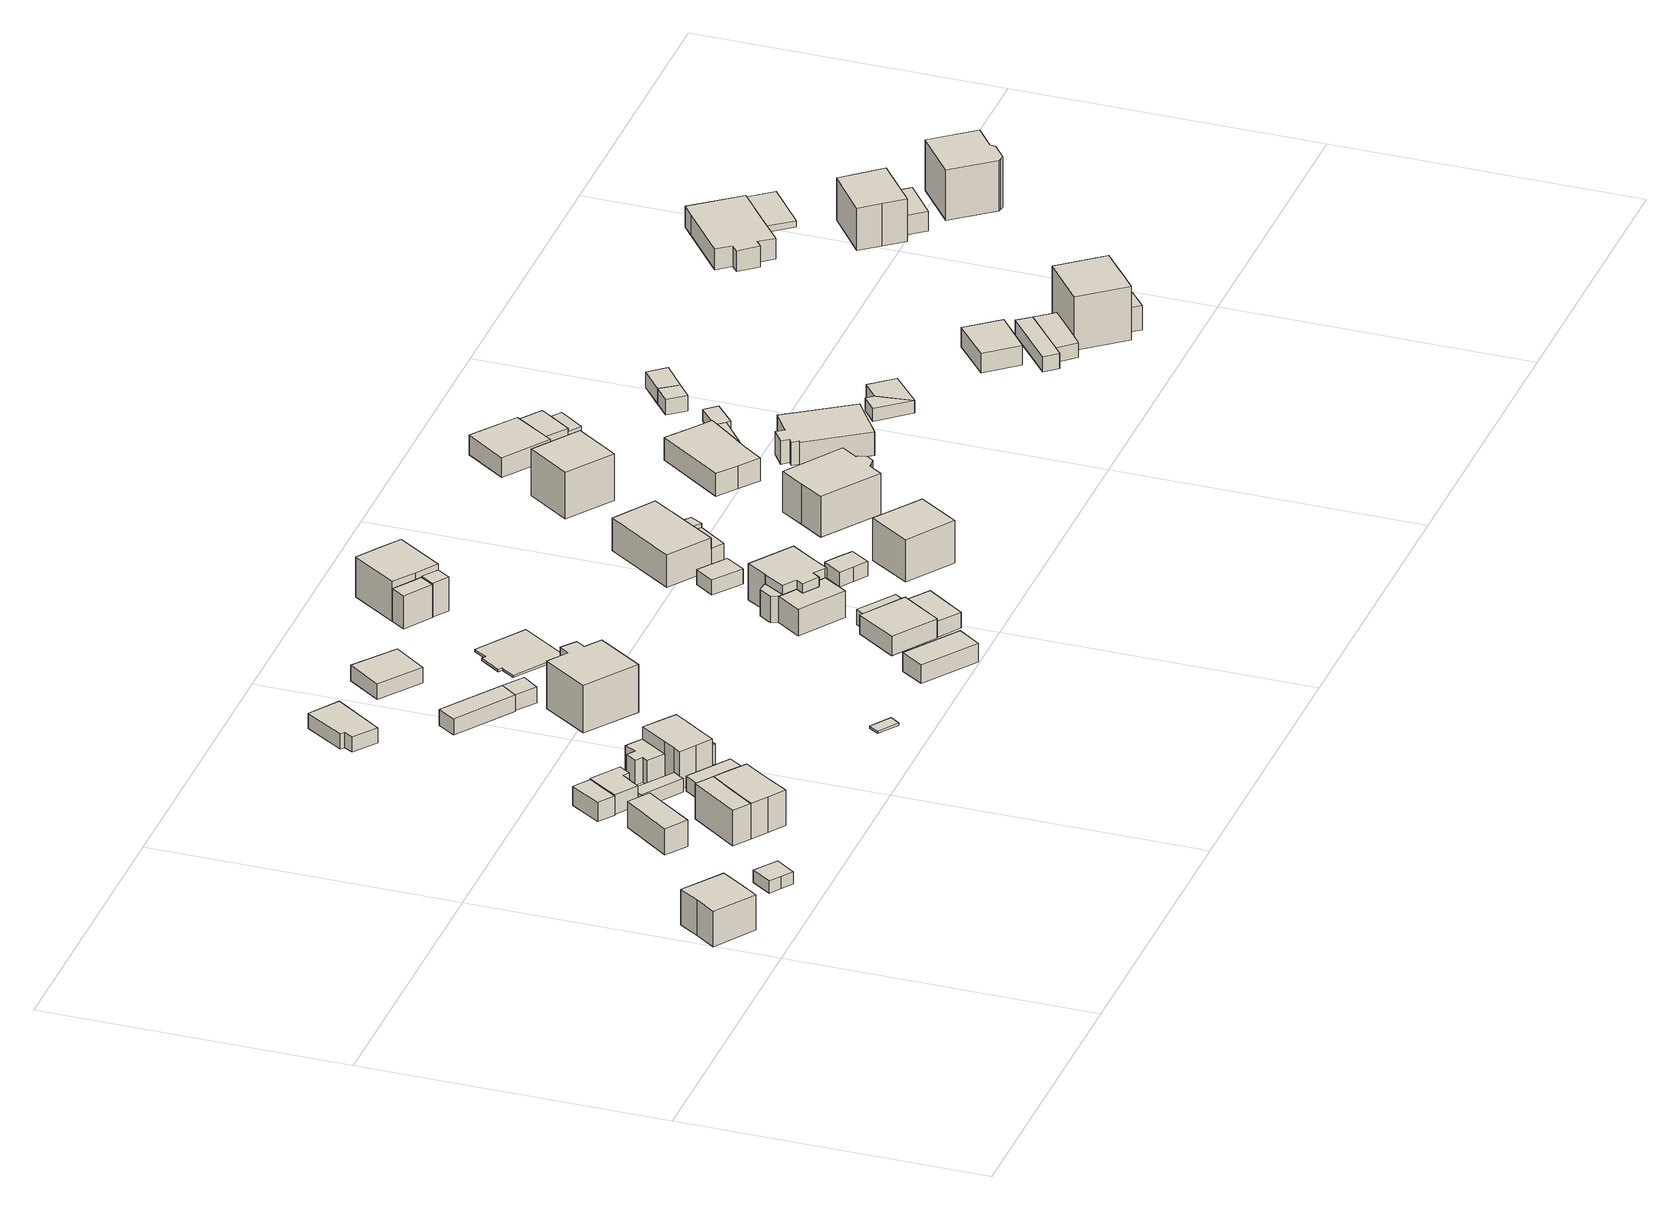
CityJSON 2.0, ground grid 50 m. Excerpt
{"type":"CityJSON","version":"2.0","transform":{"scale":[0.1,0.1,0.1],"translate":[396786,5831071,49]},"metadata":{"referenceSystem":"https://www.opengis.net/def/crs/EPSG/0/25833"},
"CityObjects":{
"building1":{"type":"Building","attributes":{"Gemeindeschluessel":"11000003","BezugspunktDach":"2200","function":"31001_1010","measuredHeight":8.19,"storeysAboveGround":1},"address":[{"country":"Germany","locality":"Berlin","thoroughfareNumber":"36A","thoroughfareName":"Hubertusdamm"}],"geometry":[{"type":"Solid","lod":"1","boundaries":[[[[0,1,2,3,4,5]],[[6,7,8,9,10,11]],[[6,11,5,4]],[[7,6,4,3]],[[8,7,3,2]],[[9,8,2,1]],[[10,9,1,0]],[[11,10,0,5]]]]}]},
"building2":{"type":"Building","attributes":{"Gemeindeschluessel":"11000003","BezugspunktDach":"2200","function":"31001_2723","measuredHeight":2.93,"storeysAboveGround":1},"address":[{"country":"Germany","locality":"Berlin","thoroughfareNumber":"36 (1)","thoroughfareName":"Hubertusdamm"}],"geometry":[{"type":"Solid","lod":"1","boundaries":[[[[12,13,14,15,16,17]],[[18,19,20,21,22,23]],[[18,23,17,16]],[[19,18,16,15]],[[20,19,15,14]],[[21,20,14,13]],[[22,21,13,12]],[[23,22,12,17]]]]}]},
"building3":{"type":"Building","attributes":{"Gemeindeschluessel":"11000003","BezugspunktDach":"2200","function":"31001_2723","measuredHeight":4.45,"storeysAboveGround":1},"address":[{"country":"Germany","locality":"Berlin","thoroughfareNumber":"35 (1)","thoroughfareName":"Hubertusdamm"}],"geometry":[{"type":"Solid","lod":"1","boundaries":[[[[24,25,26,27]],[[28,29,30,31]],[[28,31,27,26]],[[29,28,26,25]],[[30,29,25,24]],[[31,30,24,27]]]]}]},
"building4":{"type":"Building","attributes":{"Gemeindeschluessel":"11000003","function":"31001_1010"},"address":[{"country":"Germany","locality":"Berlin","thoroughfareNumber":"35","thoroughfareName":"Hubertusdamm"}],"children":["building4-1","building4-2","building4-3"]},
"building4-1":{"type":"BuildingPart","attributes":{"BezugspunktDach":"2200","measuredHeight":6.8,"storeysAboveGround":2},"parents":["building4"],"geometry":[{"type":"MultiSurface","lod":"1","boundaries":[[[32,33,34,35,36,37,38,39]],[[40,41,42,43,44,45,46,47]],[[48,39,38]],[[41,40,38,37]],[[42,41,37,36]],[[43,42,36,35]],[[49,50,35,34]],[[44,43,51,52,53]],[[45,44,34,33]],[[46,45,33,32]],[[47,46,32,39]],[[54,48,38,40]],[[54,47,39,48]],[[53,52,51,50,49]]]}]},
"building4-2":{"type":"BuildingPart","attributes":{"BezugspunktDach":"2200","measuredHeight":4.55,"storeysAboveGround":2},"parents":["building4"],"geometry":[{"type":"Solid","lod":"1","boundaries":[[[[55,56,57,50,49]],[[51,58,59,60,52]],[[58,51,50,57]],[[59,58,57,56]],[[60,59,56,55]],[[52,60,55,49]],[[52,49,50,51]]]]}]},
"building4-3":{"type":"BuildingPart","attributes":{"BezugspunktDach":"2200","measuredHeight":6.82,"storeysAboveGround":2},"parents":["building4"],"geometry":[{"type":"MultiSurface","lod":"1","boundaries":[[[39,48,38,61,62]],[[63,40,54,47,64]],[[63,64,62,61]],[[40,63,61,38]],[[54,48,54,47]],[[64,47,39,62]],[[54,40,38,48]],[[47,54,48,39,65]]]}]},
"building5":{"type":"Building","attributes":{"Gemeindeschluessel":"11000003","BezugspunktDach":"2200","function":"51009_1610","measuredHeight":3.72,"storeysAboveGround":0},"address":[{"country":"Germany","locality":"Berlin"}],"geometry":[{"type":"Solid","lod":"1","boundaries":[[[[66,67,68,69,70]],[[71,72,73,74,75]],[[71,75,70,69]],[[72,71,69,68]],[[73,72,68,67]],[[74,73,67,66]],[[75,74,66,70]]]]}]},
"building6":{"type":"Building","attributes":{"Gemeindeschluessel":"11000003","function":"31001_2723"},"address":[{"country":"Germany","locality":"Berlin","thoroughfareNumber":"34 (1)","thoroughfareName":"Hubertusdamm"}],"children":["building6-1","building6-2"]},
"building6-1":{"type":"BuildingPart","attributes":{"BezugspunktDach":"2200","measuredHeight":4.02,"storeysAboveGround":1},"parents":["building6"],"geometry":[{"type":"Solid","lod":"1","boundaries":[[[[76,77,78,79,80,81,82,83]],[[84,85,86,87,88,89,90,91]],[[84,91,83,82]],[[85,84,82,81]],[[86,85,81,80]],[[87,86,80,79]],[[88,87,79,78]],[[89,88,78,77]],[[90,92,93,89,77,76]],[[91,90,76,83]],[[89,93,92,90]]]]}]},
"building6-2":{"type":"BuildingPart","attributes":{"BezugspunktDach":"2200","measuredHeight":2.3,"storeysAboveGround":1},"parents":["building6"],"geometry":[{"type":"Solid","lod":"1","boundaries":[[[[94,95,96,93,92,97]],[[90,89,98,99,100,101]],[[90,101,97,92]],[[98,89,93,96]],[[99,98,96,95]],[[100,99,95,94]],[[101,100,94,97]],[[92,93,89,90]]]]}]},
"building7":{"type":"Building","attributes":{"Gemeindeschluessel":"11000003","BezugspunktDach":"2200","function":"31001_2463","measuredHeight":2.61,"storeysAboveGround":1},"address":[{"country":"Germany","locality":"Berlin","thoroughfareNumber":"34 (2)","thoroughfareName":"Hubertusdamm"}],"geometry":[{"type":"Solid","lod":"1","boundaries":[[[[102,103,104,105]],[[106,107,108,109]],[[106,109,105,104]],[[107,106,104,103]],[[108,107,103,102]],[[109,108,102,105]]]]}]},
"building8":{"type":"Building","attributes":{"Gemeindeschluessel":"11000003","function":"31001_1010"},"address":[{"country":"Germany","locality":"Berlin","thoroughfareNumber":"34","thoroughfareName":"Hubertusdamm"}],"children":["building8-1","building8-2","building8-3"]},
"building8-1":{"type":"BuildingPart","attributes":{"BezugspunktDach":"2200","measuredHeight":7.82,"storeysAboveGround":2},"parents":["building8"],"geometry":[{"type":"MultiSurface","lod":"1","boundaries":[[[110,111,112,113,114,115,116,117,118,119]],[[98,120,121,122,123,124,125,126,127,99]],[[98,99,119,118]],[[120,98,118,117]],[[121,120,128,129,130,131,132,117,116]],[[122,121,116,115]],[[123,122,115,114]],[[124,123,114,113]],[[125,124,133,134,135,136,113,112]],[[126,125,112,111]],[[127,126,111,110]],[[99,127,110,119]],[[132,131,130,129,128]],[[136,135,134,133]]]}]},
"building8-2":{"type":"BuildingPart","attributes":{"BezugspunktDach":"2200","measuredHeight":4.36,"storeysAboveGround":2},"parents":["building8"],"geometry":[{"type":"Solid","lod":"1","boundaries":[[[[137,138,131,130,139,140,141,142]],[[143,144,145,129,128,146,147,148]],[[143,148,142,141]],[[144,143,141,140]],[[145,144,140,139]],[[129,145,139,130]],[[146,128,131,138]],[[147,146,138,137]],[[148,147,137,142]],[[128,129,130,131]]]]}]},
"building8-3":{"type":"BuildingPart","attributes":{"BezugspunktDach":"2200","measuredHeight":3.38,"storeysAboveGround":2},"parents":["building8"],"geometry":[{"type":"Solid","lod":"1","boundaries":[[[[149,150,136,135]],[[133,151,152,134]],[[151,133,136,150]],[[152,151,150,149]],[[134,152,149,135]],[[134,135,136,133]]]]}]},
"building9":{"type":"Building","attributes":{"Gemeindeschluessel":"11000003","BezugspunktDach":"2200","function":"31001_2723","measuredHeight":2.65,"storeysAboveGround":1},"address":[{"country":"Germany","locality":"Berlin","thoroughfareNumber":"32 (1)","thoroughfareName":"Hubertusdamm"}],"geometry":[{"type":"Solid","lod":"1","boundaries":[[[[153,154,155,156,157,158]],[[159,160,161,162,163,164]],[[159,164,158,157]],[[160,159,157,156]],[[161,160,156,155]],[[162,161,155,154]],[[163,162,154,153]],[[164,163,153,158]]]]}]},
"building10":{"type":"Building","attributes":{"Gemeindeschluessel":"11000003","BezugspunktDach":"2200","function":"31001_2463","measuredHeight":2.79,"storeysAboveGround":1},"address":[{"country":"Germany","locality":"Berlin","thoroughfareNumber":"33 (1)","thoroughfareName":"Hubertusdamm"}],"geometry":[{"type":"Solid","lod":"1","boundaries":[[[[165,166,167,168]],[[169,170,171,172]],[[169,172,168,167]],[[170,169,167,166]],[[171,170,166,165]],[[172,171,165,168]]]]}]},
"building11":{"type":"Building","attributes":{"Gemeindeschluessel":"11000003","BezugspunktDach":"2200","function":"51009_1610","measuredHeight":0.41,"storeysAboveGround":0},"address":[{"country":"Germany","locality":"Berlin"}],"geometry":[{"type":"Solid","lod":"1","boundaries":[[[[173,174,175,176]],[[177,178,179,180]],[[177,180,176,175]],[[178,177,175,174]],[[179,178,174,173]],[[180,179,173,176]]]]}]},
"building12":{"type":"Building","attributes":{"Gemeindeschluessel":"11000003","BezugspunktDach":"2200","function":"31001_1010","measuredHeight":10.11,"storeysAboveGround":2},"address":[{"country":"Germany","locality":"Berlin","thoroughfareNumber":"33","thoroughfareName":"Hubertusdamm"}],"geometry":[{"type":"Solid","lod":"1","boundaries":[[[[181,182,183,184,185,186,187,188]],[[189,190,191,192,193,194,195,196]],[[189,196,188,187]],[[190,189,187,186]],[[191,190,186,185]],[[192,191,185,184]],[[193,192,184,183]],[[194,193,183,182]],[[195,194,182,181]],[[196,195,181,188]]]]}]},
"building13":{"type":"Building","attributes":{"Gemeindeschluessel":"11000003","BezugspunktDach":"2200","function":"51009_1610","measuredHeight":2.62,"storeysAboveGround":0},"address":[{"country":"Germany","locality":"Berlin"}],"geometry":[{"type":"Solid","lod":"1","boundaries":[[[[197,198,166,165]],[[199,200,201,202]],[[199,202,165,166]],[[200,199,166,198]],[[201,200,198,197]],[[202,201,197,165]]]]}]},
"building14":{"type":"Building","attributes":{"Gemeindeschluessel":"11000003","BezugspunktDach":"2200","function":"31001_1010","measuredHeight":2.71,"storeysAboveGround":1},"address":[{"country":"Germany","locality":"Berlin","thoroughfareNumber":"32 (2)","thoroughfareName":"Hubertusdamm"}],"geometry":[{"type":"Solid","lod":"1","boundaries":[[[[203,204,205,206]],[[207,208,209,210]],[[207,210,206,205]],[[208,207,205,204]],[[209,208,204,203]],[[210,209,203,206]]]]}]},
"building15":{"type":"Building","attributes":{"Gemeindeschluessel":"11000003","BezugspunktDach":"2200","function":"31001_2463","measuredHeight":3.93,"storeysAboveGround":1},"address":[{"country":"Germany","locality":"Berlin","thoroughfareNumber":"25 (1)","thoroughfareName":"Hubertusdamm"}],"geometry":[{"type":"Solid","lod":"1","boundaries":[[[[211,212,213,214]],[[215,216,217,218]],[[215,218,214,213]],[[216,215,213,212]],[[217,216,212,211]],[[218,217,211,214]]]]}]},
"building16":{"type":"Building","attributes":{"Gemeindeschluessel":"11000003","BezugspunktDach":"2200","function":"31001_1010","measuredHeight":0.441,"storeysAboveGround":2},"address":[{"country":"Germany","locality":"Berlin","thoroughfareNumber":"32","thoroughfareName":"Hubertusdamm"}],"geometry":[{"type":"Solid","lod":"1","boundaries":[[[[219,220,221,222,223,224,225,226]],[[227,228,229,230,231,232,233,234]],[[227,234,226,225]],[[228,227,225,224]],[[229,228,224,223]],[[230,229,223,222]],[[231,230,222,221]],[[232,231,221,220]],[[233,232,220,219]],[[234,233,219,226]]]]}]},
"building17":{"type":"Building","attributes":{"Gemeindeschluessel":"11000003","BezugspunktDach":"2200","function":"31001_1010","measuredHeight":3.74,"storeysAboveGround":1},"address":[{"country":"Germany","locality":"Berlin","thoroughfareNumber":"25","thoroughfareName":"Hubertusdamm"}],"geometry":[{"type":"Solid","lod":"1","boundaries":[[[[235,236,237,238]],[[239,240,241,242]],[[239,242,238,237]],[[240,239,237,236]],[[241,240,236,235]],[[242,241,235,238]]]]}]},
"building18":{"type":"Building","attributes":{"Gemeindeschluessel":"11000003","BezugspunktDach":"2200","function":"51009_1610","measuredHeight":2.72,"storeysAboveGround":0},"address":[{"country":"Germany","locality":"Berlin"}],"geometry":[{"type":"Solid","lod":"1","boundaries":[[[[243,244,245,246]],[[247,248,249,250]],[[247,250,246,245]],[[248,247,245,244]],[[249,248,244,243]],[[250,249,243,246]]]]}]},
"building19":{"type":"Building","attributes":{"Gemeindeschluessel":"11000003","BezugspunktDach":"2200","function":"31001_2723","measuredHeight":2.83,"storeysAboveGround":1},"address":[{"country":"Germany","locality":"Berlin","thoroughfareNumber":"25 (2)","thoroughfareName":"Hubertusdamm"}],"geometry":[{"type":"Solid","lod":"1","boundaries":[[[[251,252,253,254,255]],[[256,257,258,247,259]],[[256,259,255,254]],[[257,256,254,253]],[[258,257,253,252]],[[247,258,252,251]],[[259,247,251,255]]]]}]},
"building20":{"type":"Building","attributes":{"Gemeindeschluessel":"11000003","BezugspunktDach":"2200","function":"51009_1610","measuredHeight":5.78,"storeysAboveGround":0},"address":[{"country":"Germany","locality":"Berlin"}],"geometry":[{"type":"Solid","lod":"1","boundaries":[[[[260,261,262,263]],[[264,265,266,267]],[[264,267,263,262]],[[265,264,262,261]],[[266,265,261,260]],[[267,266,260,263]]]]}]},
"building21":{"type":"Building","attributes":{"Gemeindeschluessel":"11000003","function":"31001_1010"},"address":[{"country":"Germany","locality":"Berlin","thoroughfareNumber":"31","thoroughfareName":"Hubertusdamm"}],"children":["building21-1","building21-2"]},
"building21-1":{"type":"BuildingPart","attributes":{"BezugspunktDach":"2200","measuredHeight":8.06,"storeysAboveGround":2},"parents":["building21"],"geometry":[{"type":"MultiSurface","lod":"1","boundaries":[[[268,269,270,271,272,273]],[[274,275,276,277,278,279]],[[274,279,273,272]],[[275,274,272,271]],[[276,275,271,270]],[[277,276,270,269]],[[280,281,282,277,269,268]],[[283,280,278,268,273]],[[278,282,281,280]],[[279,284,278,280,283]]]}]},
"building21-2":{"type":"BuildingPart","attributes":{"BezugspunktDach":"2200","measuredHeight":5.63,"storeysAboveGround":2},"parents":["building21"],"geometry":[{"type":"MultiSurface","lod":"1","boundaries":[[[285,281,283,286]],[[279,282,287,288]],[[279,288,286,283]],[[279,278,282]],[[287,282,281,285]],[[288,287,285,286]],[[282,278,280,281]],[[280,278,279,283]]]}]},
"building22":{"type":"Building","attributes":{"Gemeindeschluessel":"11000003","function":"31001_1010"},"address":[{"country":"Germany","locality":"Berlin","thoroughfareNumber":"26","thoroughfareName":"Hubertusdamm"}],"children":["building22-1","building22-2","building22-3"]},
"building22-1":{"type":"BuildingPart","attributes":{"BezugspunktDach":"2200","measuredHeight":8.29,"storeysAboveGround":2},"parents":["building22"],"geometry":[{"type":"MultiSurface","lod":"1","boundaries":[[[289,290,291,292,293,294,295,296,297,298,299,300]],[[301,302,303,304,305,306,307,308,309,310,311,312]],[[313,314,315,300,299]],[[302,301,299,298]],[[303,302,298,297]],[[304,303,297,296]],[[305,304,296,295]],[[306,305,295,294]],[[307,306,294,293]],[[316,317,318,293,292]],[[319,316,308,309,308,292,291]],[[320,321,319,322,291,290]],[[323,321,290,289]],[[312,311,312,315,323,289,300]],[[301,312,315,314,313]],[[308,307,318,317,316]],[[309,308,316,319]],[[310,309,322,319,321,320]],[[311,310,321,323]],[[323,315,312,311]]]}]},
"building22-2":{"type":"BuildingPart","attributes":{"BezugspunktDach":"2200","measuredHeight":4.64,"storeysAboveGround":2},"parents":["building22"],"geometry":[{"type":"MultiSurface","lod":"1","boundaries":[[[324,317,316,319,321,323,315,325,326,327]],[[328,329,312,311,310,309,308,307,330,331]],[[328,331,327,326]],[[330,307,317,324]],[[331,330,324,327]],[[329,328,326,325]],[[325,315,312,329]],[[311,312,315,323,332]],[[310,311,323,321]],[[333,309,310,321,319]],[[309,319,316,308]],[[307,308,316,317,334]]]}]},
"building22-3":{"type":"BuildingPart","attributes":{"BezugspunktDach":"2200","measuredHeight":4.63,"storeysAboveGround":2},"parents":["building22"],"geometry":[{"type":"MultiSurface","lod":"1","boundaries":[[[326,325,315,314,335,336,337]],[[338,339,301,312,329,328,340]],[[338,340,337,336]],[[339,338,336,335]],[[301,339,335,314]],[[340,328,326,337]],[[312,301,314,315]],[[329,312,315,325,341]],[[328,329,325,326]]]}]},
"building23":{"type":"Building","attributes":{"Gemeindeschluessel":"11000003","BezugspunktDach":"2200","function":"51009_1611","measuredHeight":2.62,"storeysAboveGround":0},"address":[{"country":"Germany","locality":"Berlin"}],"geometry":[{"type":"Solid","lod":"1","boundaries":[[[[342,343,344,345]],[[346,347,348,349]],[[346,349,345,344]],[[347,346,344,343]],[[348,347,343,342]],[[349,348,342,345]]]]}]},
"building24":{"type":"Building","attributes":{"Gemeindeschluessel":"11000003","BezugspunktDach":"2200","function":"51009_1611","measuredHeight":3.69,"storeysAboveGround":0},"address":[{"country":"Germany","locality":"Berlin"}],"geometry":[{"type":"Solid","lod":"1","boundaries":[[[[350,351,352,353,354,355]],[[356,357,358,359,360,361]],[[356,361,355,354]],[[357,356,354,353]],[[358,357,353,352]],[[359,358,352,351]],[[360,359,351,350]],[[361,360,350,355]]]]}]},
"building25":{"type":"Building","attributes":{"Gemeindeschluessel":"11000003","function":"31001_1010"},"address":[{"country":"Germany","locality":"Berlin","thoroughfareNumber":"27A","thoroughfareName":"Hubertusdamm"}],"children":["building25-1","building25-2"]},
"building25-1":{"type":"BuildingPart","attributes":{"BezugspunktDach":"2200","measuredHeight":7.31,"storeysAboveGround":1},"parents":["building25"],"geometry":[{"type":"MultiSurface","lod":"1","boundaries":[[[362,363,364,365,366]],[[367,368,369,370,371]],[[367,371,366,365]],[[368,367,365,364]],[[369,368,364,363]],[[372,373,363,362]],[[371,370,362,366]],[[374,370,369,373,372]]]}]},
"building25-2":{"type":"BuildingPart","attributes":{"BezugspunktDach":"2200","measuredHeight":3.73,"storeysAboveGround":1},"parents":["building25"],"geometry":[{"type":"MultiSurface","lod":"1","boundaries":[[[375,376,373,372]],[[369,377,378,370]],[[377,369,373,376]],[[378,377,376,375]],[[370,378,375,372]],[[369,370,372,373,379]]]}]},
"building26":{"type":"Building","attributes":{"Gemeindeschluessel":"11000003","BezugspunktDach":"2200","function":"31001_1010","measuredHeight":8.35,"storeysAboveGround":1},"address":[{"country":"Germany","locality":"Berlin","thoroughfareNumber":"26A","thoroughfareName":"Hubertusdamm"}],"geometry":[{"type":"Solid","lod":"1","boundaries":[[[[380,381,382,383]],[[384,385,386,387]],[[384,387,383,382]],[[385,384,382,381]],[[386,385,381,380]],[[387,386,380,383]]]]}]},
"building27":{"type":"Building","attributes":{"Gemeindeschluessel":"11000003","BezugspunktDach":"2200","function":"51009_1610","measuredHeight":5.74,"storeysAboveGround":0},"address":[{"country":"Germany","locality":"Berlin"}],"geometry":[{"type":"Solid","lod":"1","boundaries":[[[[388,389,390,391,392]],[[393,394,395,396,397]],[[393,397,392,391]],[[394,393,391,390]],[[395,394,390,389]],[[396,395,389,388]],[[397,396,388,392]]]]}]},
"building28":{"type":"Building","attributes":{"Gemeindeschluessel":"11000003","BezugspunktDach":"2200","function":"31001_1010","measuredHeight":9.66,"storeysAboveGround":1},"address":[{"country":"Germany","locality":"Berlin","thoroughfareNumber":"27B","thoroughfareName":"Hubertusdamm"}],"geometry":[{"type":"Solid","lod":"1","boundaries":[[[[398,399,400,401,402,403,404,405,406,407,408,409]],[[410,411,412,413,414,415,416,417,418,419,420,421]],[[410,421,409,408]],[[411,410,408,407]],[[412,411,407,406]],[[413,412,406,405]],[[414,413,405,404]],[[415,414,404,403]],[[416,415,403,402]],[[417,416,402,401]],[[418,417,401,400]],[[419,418,400,399]],[[420,419,399,398]],[[421,420,398,409]]]]}]},
"building29":{"type":"Building","attributes":{"Gemeindeschluessel":"11000003","BezugspunktDach":"2200","function":"31001_1010","measuredHeight":8.95,"storeysAboveGround":2},"address":[{"country":"Germany","locality":"Berlin","thoroughfareNumber":"28A","thoroughfareName":"Hubertusdamm"}],"geometry":[{"type":"Solid","lod":"1","boundaries":[[[[422,423,424,425]],[[426,427,428,429]],[[426,429,425,424]],[[427,426,424,423]],[[428,427,423,422]],[[429,428,422,425]]]]}]},
"building30":{"type":"Building","attributes":{"Gemeindeschluessel":"11000003","BezugspunktDach":"2200","function":"31001_1010","measuredHeight":4.61,"storeysAboveGround":1},"address":[{"country":"Germany","locality":"Berlin","thoroughfareNumber":"28","thoroughfareName":"Hubertusdamm"}],"geometry":[{"type":"Solid","lod":"1","boundaries":[[[[430,431,432,433,434,435,436,437]],[[438,439,440,441,442,443,444,445]],[[438,445,437,436]],[[439,438,436,435]],[[440,439,435,434]],[[441,440,434,433]],[[442,441,433,432]],[[443,442,432,431]],[[444,443,431,430]],[[445,444,430,437]]]]}]},
"building31":{"type":"Building","attributes":{"Gemeindeschluessel":"11000003","function":"31001_1010"},"address":[{"country":"Germany","locality":"Berlin","thoroughfareNumber":"26","thoroughfareName":"Schönerlinder Weg"}],"children":["building31-1","building31-2","building31-3"]},
"building31-1":{"type":"BuildingPart","attributes":{"BezugspunktDach":"2200","measuredHeight":3.94,"storeysAboveGround":1},"parents":["building31"],"geometry":[{"type":"MultiSurface","lod":"1","boundaries":[[[446,447,448,449]],[[450,451,452,453]],[[450,453,449,448]],[[451,450,448,447]],[[452,454,455,456,457,458,457,459,451,447,446]],[[453,452,446,449]],[[460,457,456,455,454]],[[460,451,459,457,458]]]}]},
"building31-2":{"type":"BuildingPart","attributes":{"BezugspunktDach":"2200","measuredHeight":2.49,"storeysAboveGround":1},"parents":["building31"],"geometry":[{"type":"MultiSurface","lod":"1","boundaries":[[[461,462,463,464]],[[465,466,467,468]],[[466,465,463,462]],[[467,466,462,461]],[[468,467,461,464]],[[465,469,470,463]],[[468,464,470,469]]]}]},
"building31-3":{"type":"BuildingPart","attributes":{"BezugspunktDach":"2200","measuredHeight":3.67,"storeysAboveGround":1},"parents":["building31"],"geometry":[{"type":"MultiSurface","lod":"1","boundaries":[[[471,472,473,459,457,456]],[[460,451,474,469,468,455]],[[474,451,459,473]],[[470,463,465,474,473,472]],[[468,464,470,469,472,471]],[[455,468,471,456]],[[460,455,456,457]],[[451,460,457,459]],[[469,465,463,470]],[[469,470,464,468]]]}]},
"building32":{"type":"Building","attributes":{"Gemeindeschluessel":"11000003","BezugspunktDach":"2200","function":"31001_2723","measuredHeight":2.13,"storeysAboveGround":1},"address":[{"country":"Germany","locality":"Berlin","thoroughfareNumber":"28 (2)","thoroughfareName":"Hubertusdamm"}],"geometry":[{"type":"Solid","lod":"1","boundaries":[[[[475,476,477,478,479,480,481]],[[482,483,484,485,486,487,488]],[[482,488,481,480]],[[483,482,480,479]],[[484,483,479,478]],[[485,484,478,477]],[[486,485,477,476]],[[487,486,476,475]],[[488,487,475,481]]]]}]},
"building33":{"type":"Building","attributes":{"Gemeindeschluessel":"11000003","BezugspunktDach":"2200","function":"31001_1010","measuredHeight":4.42,"storeysAboveGround":1},"address":[{"country":"Germany","locality":"Berlin","thoroughfareNumber":"28","thoroughfareName":"Schönerlinder Weg"}],"geometry":[{"type":"Solid","lod":"1","boundaries":[[[[489,490,491,492,493,494,495,496,497,498,499,500]],[[501,502,503,504,505,506,507,508,509,510,511,512]],[[501,512,500,499]],[[502,501,499,498]],[[503,502,498,497]],[[504,503,497,496]],[[505,504,496,495]],[[506,505,495,494]],[[507,506,494,493]],[[508,507,493,492]],[[509,508,492,491]],[[510,509,491,490]],[[511,510,490,489]],[[512,511,489,500]]]]}]},
"building34":{"type":"Building","attributes":{"Gemeindeschluessel":"11000003","BezugspunktDach":"2200","function":"31001_2723","measuredHeight":2.04,"storeysAboveGround":1},"address":[{"country":"Germany","locality":"Berlin","thoroughfareNumber":"28 (3)","thoroughfareName":"Hubertusdamm"}],"geometry":[{"type":"Solid","lod":"1","boundaries":[[[[476,513,514,515,477]],[[516,517,518,519,520]],[[516,520,477,515]],[[517,516,515,514]],[[518,517,514,513]],[[519,518,513,476]],[[520,519,476,477]]]]}]},
"building35":{"type":"Building","attributes":{"Gemeindeschluessel":"11000003","BezugspunktDach":"2200","function":"31001_2723","measuredHeight":2.66,"storeysAboveGround":1},"address":[{"country":"Germany","locality":"Berlin","thoroughfareNumber":"26 (1)","thoroughfareName":"Schönerlinder Weg"}],"geometry":[{"type":"Solid","lod":"1","boundaries":[[[[521,522,523,524]],[[525,526,527,528]],[[525,528,524,523]],[[526,525,523,522]],[[527,526,522,521]],[[528,527,521,524]]]]}]},
"building36":{"type":"Building","attributes":{"Gemeindeschluessel":"11000003","function":"31001_2723"},"address":[{"country":"Germany","locality":"Berlin","thoroughfareNumber":"28 (1)","thoroughfareName":"Schönerlinder Weg"}],"children":["building36-1","building36-2"]},
"building36-1":{"type":"BuildingPart","attributes":{"BezugspunktDach":"2200","measuredHeight":2.16,"storeysAboveGround":1},"parents":["building36"],"geometry":[{"type":"Solid","lod":"1","boundaries":[[[[529,530,531,532]],[[533,534,535,536]],[[533,536,532,531]],[[534,533,531,530]],[[535,534,530,529]],[[536,535,529,532]]]]}]},
"building36-2":{"type":"BuildingPart","attributes":{"BezugspunktDach":"2200","measuredHeight":2.16,"storeysAboveGround":1},"parents":["building36"],"geometry":[{"type":"Solid","lod":"1","boundaries":[[[[529,532,537,538]],[[539,536,535,540]],[[539,540,538,537]],[[536,539,537,532]],[[540,535,529,538]],[[536,532,529,535]]]]}]},
"building37":{"type":"Building","attributes":{"Gemeindeschluessel":"11000003","BezugspunktDach":"2200","function":"51009_1611","measuredHeight":2.68,"storeysAboveGround":0},"address":[{"country":"Germany","locality":"Berlin"}],"geometry":[{"type":"Solid","lod":"1","boundaries":[[[[522,541,542,523]],[[543,544,526,525]],[[543,525,523,542]],[[544,543,542,541]],[[526,544,541,522]],[[525,526,522,523]]]]}]},
"building38":{"type":"Building","attributes":{"Gemeindeschluessel":"11000003","BezugspunktDach":"2200","function":"31001_1010","measuredHeight":3.74,"storeysAboveGround":1},"address":[{"country":"Germany","locality":"Berlin","thoroughfareNumber":"30","thoroughfareName":"Schönerlinder Weg"}],"geometry":[{"type":"Solid","lod":"1","boundaries":[[[[545,546,547,548,549]],[[550,551,552,553,554]],[[550,554,549,548]],[[551,550,548,547]],[[552,551,547,546]],[[553,552,546,545]],[[554,553,545,549]]]]}]},
"building39":{"type":"Building","attributes":{"Gemeindeschluessel":"11000003","BezugspunktDach":"2200","function":"31001_2463","measuredHeight":2.59,"storeysAboveGround":1},"address":[{"country":"Germany","locality":"Berlin","thoroughfareNumber":"30 (1)","thoroughfareName":"Schönerlinder Weg"}],"geometry":[{"type":"Solid","lod":"1","boundaries":[[[[555,556,557,558,559]],[[560,561,562,563,564]],[[560,564,559,558]],[[561,560,558,557]],[[562,561,557,556]],[[563,562,556,555]],[[564,563,555,559]]]]}]},
"building40":{"type":"Building","attributes":{"Gemeindeschluessel":"11000003","BezugspunktDach":"2200","function":"31001_2463","measuredHeight":2.5,"storeysAboveGround":1},"address":[{"country":"Germany","locality":"Berlin","thoroughfareNumber":"32 (1)","thoroughfareName":"Schönerlinder Weg"}],"geometry":[{"type":"Solid","lod":"1","boundaries":[[[[565,566,567,557,556]],[[568,569,570,571,572]],[[568,572,556,557]],[[569,568,557,567]],[[570,569,567,566]],[[571,570,566,565]],[[572,571,565,556]]]]}]},
"building41":{"type":"Building","attributes":{"Gemeindeschluessel":"11000003","function":"31001_1010"},"address":[{"country":"Germany","locality":"Berlin","thoroughfareNumber":"32","thoroughfareName":"Schönerlinder Weg"}],"children":["building41-1","building41-2"]},
"building41-1":{"type":"BuildingPart","attributes":{"BezugspunktDach":"2200","measuredHeight":10.73,"storeysAboveGround":2},"parents":["building41"],"geometry":[{"type":"MultiSurface","lod":"1","boundaries":[[[573,574,575,576,577,578]],[[579,580,581,582,583,584]],[[579,584,578,577]],[[580,579,577,576]],[[581,580,576,575]],[[585,586,581,575,574]],[[583,587,588,585,582,574,573]],[[584,583,573,578]],[[582,581,586,585]],[[582,585,588,587]]]}]},
"building41-2":{"type":"BuildingPart","attributes":{"BezugspunktDach":"2200","measuredHeight":4.11,"storeysAboveGround":2},"parents":["building41"],"geometry":[{"type":"MultiSurface","lod":"1","boundaries":[[[589,590,586,588]],[[581,591,592,587]],[[581,587,582,581,586]],[[591,581,586,590]],[[592,591,590,589]],[[587,592,589,588]],[[586,581,582,585]],[[588,585,582,587]]]}]},
"building42":{"type":"Building","attributes":{"Gemeindeschluessel":"11000003","BezugspunktDach":"2200","function":"31001_1010","measuredHeight":3.6,"storeysAboveGround":2},"address":[{"country":"Germany","locality":"Berlin","thoroughfareNumber":"27","thoroughfareName":"Schönerlinder Weg"}],"geometry":[{"type":"Solid","lod":"1","boundaries":[[[[593,594,595,596,597,598,599,600,601,602,603]],[[604,605,606,607,608,609,610,611,612,613,614]],[[604,614,603,602]],[[605,604,602,601]],[[606,605,601,600]],[[607,606,600,599]],[[608,607,599,598]],[[609,608,598,597]],[[610,609,597,596]],[[611,610,596,595]],[[612,611,595,594]],[[613,612,594,593]],[[614,613,593,603]]]]}]},
"building43":{"type":"Building","attributes":{"Gemeindeschluessel":"11000003","BezugspunktDach":"2200","function":"31001_1010","measuredHeight":9.16,"storeysAboveGround":1},"address":[{"country":"Germany","locality":"Berlin","thoroughfareNumber":"27A","thoroughfareName":"Schönerlinder Weg"}],"geometry":[{"type":"Solid","lod":"1","boundaries":[[[[615,616,617,618,619,620,621,622]],[[623,624,625,626,627,628,629,630]],[[623,630,622,621]],[[624,623,621,620]],[[625,624,620,619]],[[626,625,619,618]],[[627,626,618,617]],[[628,627,617,616]],[[629,628,616,615]],[[630,629,615,622]]]]}]},
"building44":{"type":"Building","attributes":{"Gemeindeschluessel":"11000003","BezugspunktDach":"2200","function":"31001_2463","measuredHeight":3.93,"storeysAboveGround":1},"address":[{"country":"Germany","locality":"Berlin","thoroughfareNumber":"27A (1)","thoroughfareName":"Schönerlinder Weg"}],"geometry":[{"type":"Solid","lod":"1","boundaries":[[[[631,632,633,634]],[[626,635,636,637]],[[626,637,634,633]],[[635,626,633,632]],[[636,635,632,631]],[[637,636,631,634]]]]}]},
"building45":{"type":"Building","attributes":{"Gemeindeschluessel":"11000003","BezugspunktDach":"2200","function":"31001_2463","measuredHeight":1.12,"storeysAboveGround":1},"address":[{"country":"Germany","locality":"Berlin","thoroughfareNumber":"27 (4)","thoroughfareName":"Schönerlinder Weg"}],"geometry":[{"type":"Solid","lod":"1","boundaries":[[[[638,639,640,641,642]],[[607,643,644,645,608]],[[607,608,642,641]],[[643,607,641,640]],[[644,643,640,639]],[[645,644,639,638]],[[608,645,638,642]]]]}]},
"building46":{"type":"Building","attributes":{"Gemeindeschluessel":"11000003","BezugspunktDach":"2200","function":"31001_1010","measuredHeight":9.39,"storeysAboveGround":1},"address":[{"country":"Germany","locality":"Berlin","thoroughfareNumber":"31","thoroughfareName":"Schönerlinder Weg"}],"geometry":[{"type":"Solid","lod":"1","boundaries":[[[[646,647,648,649,650,651,652,653,654]],[[655,656,657,658,659,660,661,662,663]],[[655,663,654,653]],[[656,655,653,652]],[[657,656,652,651]],[[658,657,651,650]],[[659,658,650,649]],[[660,659,649,648]],[[661,660,648,647]],[[662,661,647,646]],[[663,662,646,654]]]]}]}
},
"vertices":[
[66,63,71],[88,95,71],[110,128,71],[45,173,71],[23,140,71],[0,107,71],[23,140,10],[45,173,10],[110,128,10],[88,95,10],[66,63,10],[0,107,10],
[191,66,32],[209,53,32],[232,85,32],[214,98,32],[195,111,32],[172,78,32],[195,111,11],[214,98,11],[232,85,11],[209,53,11],[191,66,11],[172,78,11],
[261,236,57],[318,315,57],[284,338,57],[226,260,57],[284,338,12],[318,315,12],[261,236,12],[226,260,12],
[338,136,73],[365,118,73],[385,148,73],[402,174,73],[418,197,73],[393,215,73],[368,232,73],[311,154,73],[368,232,12],[393,215,12],[418,197,12],[402,174,12],[385,148,12],[365,118,12],[338,136,12],[311,154,12],[339,193,73],[385,148,50],[402,174,50],[402,174,13],[385,148,13],[385,148,44],[339,193,12],
[404,135,50],[413,148,50],[422,160,50],[422,160,13],[413,148,13],[404,135,13],
[340,251,73],[283,173,73],[340,251,12],[283,173,12],[311,154,58],
[313,368,44],[330,393,44],[347,418,44],[320,436,44],[287,386,44],[320,436,11],[347,418,11],[330,393,11],[313,368,11],[287,386,11],
[349,344,46],[357,356,46],[366,368,46],[370,374,46],[380,368,46],[393,387,46],[347,418,46],[313,368,46],[347,418,12],[393,387,12],[380,368,12],[370,374,12],[366,368,12],[357,356,12],[349,344,12],[313,368,12],[349,344,35],[357,356,35],
[408,293,35],[413,300,35],[421,312,35],[343,337,35],[421,312,12],[413,300,12],[408,293,12],[343,337,12],
[462,216,38],[480,244,38],[412,290,38],[394,263,38],[412,290,12],[480,244,12],[462,216,12],[394,263,12],
[438,283,77],[464,267,77],[478,288,77],[495,312,77],[514,340,77],[489,358,77],[464,376,77],[434,331,77],[421,312,77],[413,300,77],[434,331,12],[464,376,12],[489,358,12],[514,340,12],[495,312,12],[478,288,12],[464,267,12],[438,283,12],[434,331,13],[464,376,13],[464,376,56],[434,331,56],[434,331,35],[495,312,13],[478,288,13],[478,288,47],[495,312,47],
[413,358,56],[407,349,56],[438,394,56],[427,375,56],[414,384,56],[401,366,56],[414,384,13],[427,375,13],[438,394,13],[407,349,13],[413,358,13],[401,366,13],
[499,274,47],[516,298,47],[516,298,13],[499,274,13],
[395,767,39],[450,846,39],[402,878,39],[360,814,39],[366,809,39],[358,794,39],[366,809,13],[360,814,13],[402,878,13],[450,846,13],[395,767,13],[358,794,13],
[545,603,43],[565,630,43],[469,696,43],[450,667,43],[469,696,15],[565,630,15],[545,603,15],[450,667,15],
[693,53,17],[704,69,17],[671,91,17],[660,75,17],[671,91,13],[704,69,13],[693,53,13],[660,75,13],
[598,428,99],[648,503,99],[622,521,99],[632,536,99],[609,554,99],[597,538,99],[564,560,99],[515,486,99],[564,560,17],[597,538,17],[609,554,17],[632,536,17],[622,521,17],[648,503,17],[598,428,17],[515,486,17],
[577,580,43],[598,607,43],[565,630,16],[598,607,16],[577,580,16],[545,603,16],
[578,759,42],[617,812,42],[550,862,42],[511,807,42],[550,862,15],[617,812,15],[578,759,15],[511,807,15],
[904,1,46],[930,38,46],[842,98,46],[817,60,46],[842,98,14],[930,38,14],[904,1,14],[817,60,14],
[714,583,20],[767,662,20],[688,715,20],[673,693,20],[667,697,20],[644,663,20],[650,659,20],[635,637,20],[650,659,16],[644,663,16],[667,697,16],[673,693,16],[688,715,16],[767,662,16],[714,583,16],[635,637,16],
[947,80,49],[991,145,49],[921,192,49],[876,127,49],[921,192,16],[991,145,16],[947,80,16],[876,127,16],
[984,55,44],[1029,119,44],[991,145,44],[947,80,44],[991,145,17],[1029,119,17],[984,55,17],[947,80,17],
[991,145,43],[997,155,43],[1004,164,43],[944,205,43],[931,186,43],[944,205,17],[1004,164,17],[997,155,17],[931,186,17],
[783,788,77],[798,810,77],[773,828,77],[758,805,77],[773,828,19],[798,810,19],[783,788,19],[758,805,19],
[763,834,87],[798,810,87],[848,885,87],[813,909,87],[778,932,87],[728,858,87],[778,932,18],[813,909,18],[848,885,18],[798,810,18],[763,834,18],[728,858,18],[763,834,75],[773,828,75],[773,828,18],[728,858,75],[737,852,18],
[758,805,75],[713,835,75],[758,805,18],[713,835,18],
[939,297,79],[931,285,79],[957,268,79],[965,280,79],[984,268,79],[986,266,79],[1008,300,79],[1030,333,79],[960,380,79],[938,346,79],[938,345,79],[917,311,79],[938,345,17],[938,346,17],[960,380,17],[1030,333,17],[1008,300,17],[986,266,17],[984,268,17],[965,280,17],[957,268,17],[931,285,17],[939,297,17],[917,311,17],[938,345,60],[938,345,63],[917,311,63],[965,280,63],[984,268,63],[984,268,48],[957,268,63],[931,285,40],[931,285,63],[957,268,36],[939,297,63],
[957,227,63],[912,314,63],[912,316,63],[884,276,63],[912,316,17],[912,314,17],[957,227,17],[884,276,17],[939,297,58],[957,268,48],[984,268,58],
[935,347,63],[921,348,63],[908,328,63],[921,348,17],[935,347,17],[908,328,17],[912,314,51],
[998,401,45],[1019,433,45],[974,465,45],[952,434,45],[974,465,19],[1019,433,19],[998,401,19],[952,434,19],
[1059,249,43],[1081,234,43],[1101,265,43],[1080,280,43],[1059,294,43],[1037,263,43],[1059,294,18],[1080,280,18],[1101,265,18],[1081,234,18],[1059,249,18],[1037,263,18],
[1018,458,76],[1050,506,76],[1093,571,76],[1025,615,76],[950,504,76],[1025,615,20],[1093,571,20],[1050,506,20],[1018,458,20],[950,504,20],[1018,458,58],[1050,506,58],[1018,458,49],
[1038,445,58],[1071,491,58],[1071,491,20],[1038,445,20],[1050,506,33],
[1155,123,93],[1199,189,93],[1123,241,93],[1079,174,93],[1123,241,20],[1199,189,20],[1155,123,20],[1079,174,20],
[1071,491,65],[1083,511,65],[1073,518,65],[1063,526,65],[1050,506,65],[1063,526,22],[1073,518,22],[1083,511,22],[1071,491,22],[1050,506,22],
[1252,272,91],[1268,295,91],[1272,294,91],[1285,296,91],[1290,303,91],[1293,307,91],[1290,321,91],[1287,323,91],[1305,350,91],[1211,412,91],[1186,373,91],[1160,335,91],[1186,373,21],[1211,412,21],[1305,350,21],[1287,323,21],[1290,321,21],[1293,307,21],[1290,303,21],[1285,296,21],[1272,294,21],[1268,295,21],[1252,272,21],[1160,335,21],
[1166,660,99],[1214,730,99],[1139,781,99],[1091,711,99],[1139,781,19],[1214,730,19],[1166,660,19],[1091,711,19],
[1256,497,59],[1288,473,59],[1313,507,59],[1336,535,59],[1369,576,59],[1334,601,59],[1299,627,59],[1224,521,59],[1299,627,20],[1334,601,20],[1369,576,20],[1336,535,20],[1313,507,20],[1288,473,20],[1256,497,20],[1224,521,20],
[1248,788,53],[1294,855,53],[1222,906,53],[1175,839,53],[1222,906,19],[1294,855,19],[1248,788,19],[1175,839,19],[1272,823,19],[1257,802,19],[1257,802,49],[1276,828,49],[1276,828,22],[1294,855,49],[1276,828,19],
[1314,762,44],[1343,803,44],[1322,817,44],[1294,776,44],[1322,817,19],[1343,803,19],[1314,762,19],[1294,776,19],[1313,803,19],[1313,803,44],
[1294,776,49],[1313,803,49],[1331,829,49],[1331,829,19],
[1348,526,43],[1396,563,43],[1384,577,43],[1381,574,43],[1371,581,43],[1369,576,43],[1336,535,43],[1369,576,22],[1371,581,22],[1381,574,22],[1384,577,22],[1396,563,22],[1348,526,22],[1336,535,22],
[1352,449,60],[1345,444,60],[1352,434,60],[1348,432,60],[1413,337,60],[1452,363,60],[1483,384,60],[1413,489,60],[1379,466,60],[1376,464,60],[1367,477,60],[1343,460,60],[1367,477,20],[1376,464,20],[1379,466,20],[1413,489,20],[1483,384,20],[1452,363,20],[1413,337,20],[1348,432,20],[1352,434,20],[1345,444,20],[1352,449,20],[1343,460,20],
[1401,558,43],[1437,589,43],[1420,608,43],[1420,608,23],[1437,589,23],[1401,558,23],[1396,563,23],[1384,577,23],
[1447,641,46],[1472,661,46],[1451,689,46],[1425,668,46],[1451,689,19],[1472,661,19],[1447,641,19],[1425,668,19],
[1545,319,44],[1597,364,44],[1565,402,44],[1538,379,44],[1565,402,22],[1597,364,22],[1545,319,22],[1538,379,22],
[1528,391,44],[1502,370,44],[1528,391,22],[1502,370,22],
[1514,694,46],[1491,722,46],[1491,722,19],[1514,694,19],
[1727,213,57],[1758,238,57],[1789,263,57],[1747,315,57],[1685,263,57],[1747,315,23],[1789,263,23],[1758,238,23],[1727,213,23],[1685,263,23],
[1734,157,50],[1747,167,50],[1821,229,50],[1804,250,50],[1716,177,50],[1804,250,24],[1821,229,24],[1747,167,24],[1734,157,24],[1716,177,24],
[1771,140,50],[1787,152,50],[1845,199,50],[1821,229,25],[1845,199,25],[1787,152,25],[1771,140,25],[1747,167,25],
[1843,82,118],[1866,100,118],[1891,121,118],[1918,143,118],[1862,212,118],[1787,152,118],[1862,212,26],[1918,143,26],[1891,121,26],[1866,100,26],[1843,82,26],[1787,152,26],[1866,100,68],[1891,121,68],[1861,96,26],[1861,96,68],
[1876,76,68],[1907,102,68],[1907,102,26],[1876,76,26],
[1859,711,59],[1847,701,59],[1871,672,59],[1882,681,59],[1900,658,59],[1961,707,59],[2004,740,59],[1973,779,59],[1945,815,59],[1924,798,59],[1841,733,59],[1924,798,23],[1945,815,23],[1973,779,23],[2004,740,23],[1961,707,23],[1900,658,23],[1882,681,23],[1871,672,23],[1847,701,23],[1859,711,23],[1841,733,23],
[1981,519,100],[2006,488,100],[2040,515,100],[2077,544,100],[2081,547,100],[2055,577,100],[2030,607,100],[1956,550,100],[2030,607,27],[2055,577,27],[2081,547,27],[2077,544,27],[2040,515,27],[2006,488,27],[1981,519,27],[1956,550,27],
[2044,468,61],[2102,513,61],[2077,544,61],[2020,499,61],[2102,513,27],[2044,468,27],[2020,499,27],
[1998,659,34],[2069,715,34],[2032,762,34],[2004,740,34],[1961,707,34],[2032,762,23],[2069,715,23],[1998,659,23],
[2137,389,112],[2142,388,112],[2148,387,112],[2173,407,112],[2175,417,112],[2207,442,112],[2211,445,112],[2158,512,112],[2085,455,112],[2158,512,25],[2211,445,25],[2207,442,25],[2175,417,25],[2173,407,25],[2148,387,25],[2142,388,25],[2137,389,25],[2085,455,25]
]}
